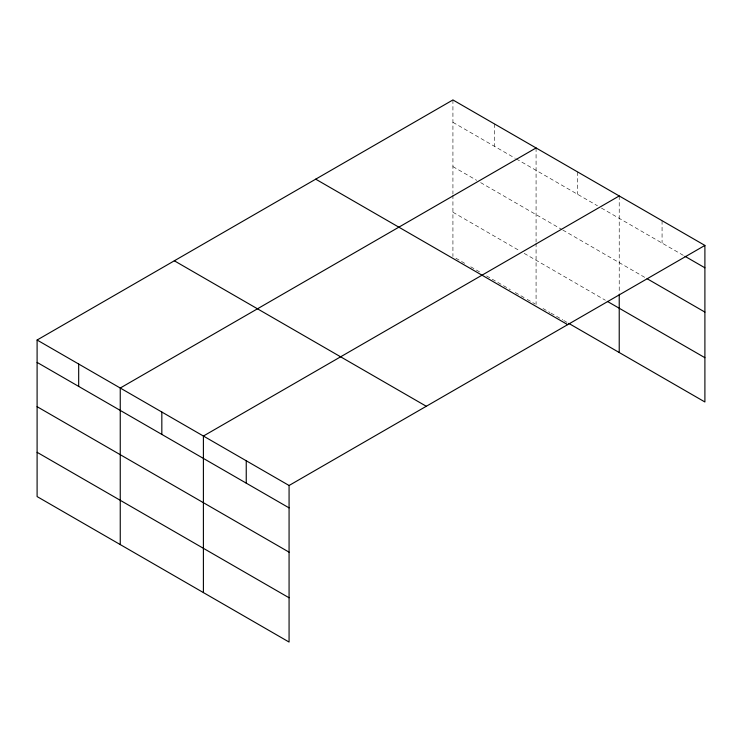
<?xml version="1.0" encoding="UTF-8"?>
<svg xmlns="http://www.w3.org/2000/svg" width="742" height="742" viewBox="0 0 742 742"><rect width="100%" height="100%" fill="white"/><g stroke="black" fill="none" stroke-linecap="round" stroke-linejoin="round"><path stroke-width="0.56" stroke-dasharray="3.71 2.78" d="M452.926 122.328L515.291 158.334M516.274 158.909L597.449 205.766M601.41 208.057L683.976 255.73M452.926 166.607L476.679 180.325M480.64 182.606L561.815 229.473M562.807 230.048L645.132 277.573M452.926 212.231L520.235 251.093M524.195 253.374L605.37 300.241M455.894 258.216L464.798 263.364M470.743 266.795L480.64 272.509M486.576 275.941L510.338 289.649M515.291 292.515L526.18 298.794M527.163 299.369L535.084 303.942M543.005 308.514L549.933 312.512M550.926 313.087L562.807 319.941M563.79 320.516L567.751 322.798M662.068 220.689L662.068 243.07M619.227 195.962L619.227 293.415M577.656 171.959L577.656 194.339M536.076 147.955L536.076 241.985M536.076 243.126L536.076 304.517M494.497 123.951L494.497 146.332M452.926 99.947L452.926 193.977M452.926 195.118L452.926 256.509"/><path stroke-width="1.11" d="M37.1 340.022L289.074 485.491L289.074 642.053L37.1 496.574L37.1 340.022L452.926 99.947L704.9 245.426L704.9 401.978L568.743 323.373M536.076 147.955L120.25 388.029L120.25 544.582M619.227 195.962L203.401 436.036L203.401 592.589M289.074 485.491L704.9 245.426M684.977 256.305L704.9 267.806M647.117 278.723L704.9 312.085M607.346 301.382L704.9 357.7M315.702 179.165L567.676 324.644M174.324 260.794L426.298 406.273M37.1 362.402L289.074 507.88M37.1 406.681L289.074 552.159M37.1 452.305L289.074 597.774M619.227 294.555L619.227 352.524M246.242 460.763L246.242 483.144M161.83 412.033L161.83 434.413M78.68 364.025L78.68 386.406"/></g></svg>
